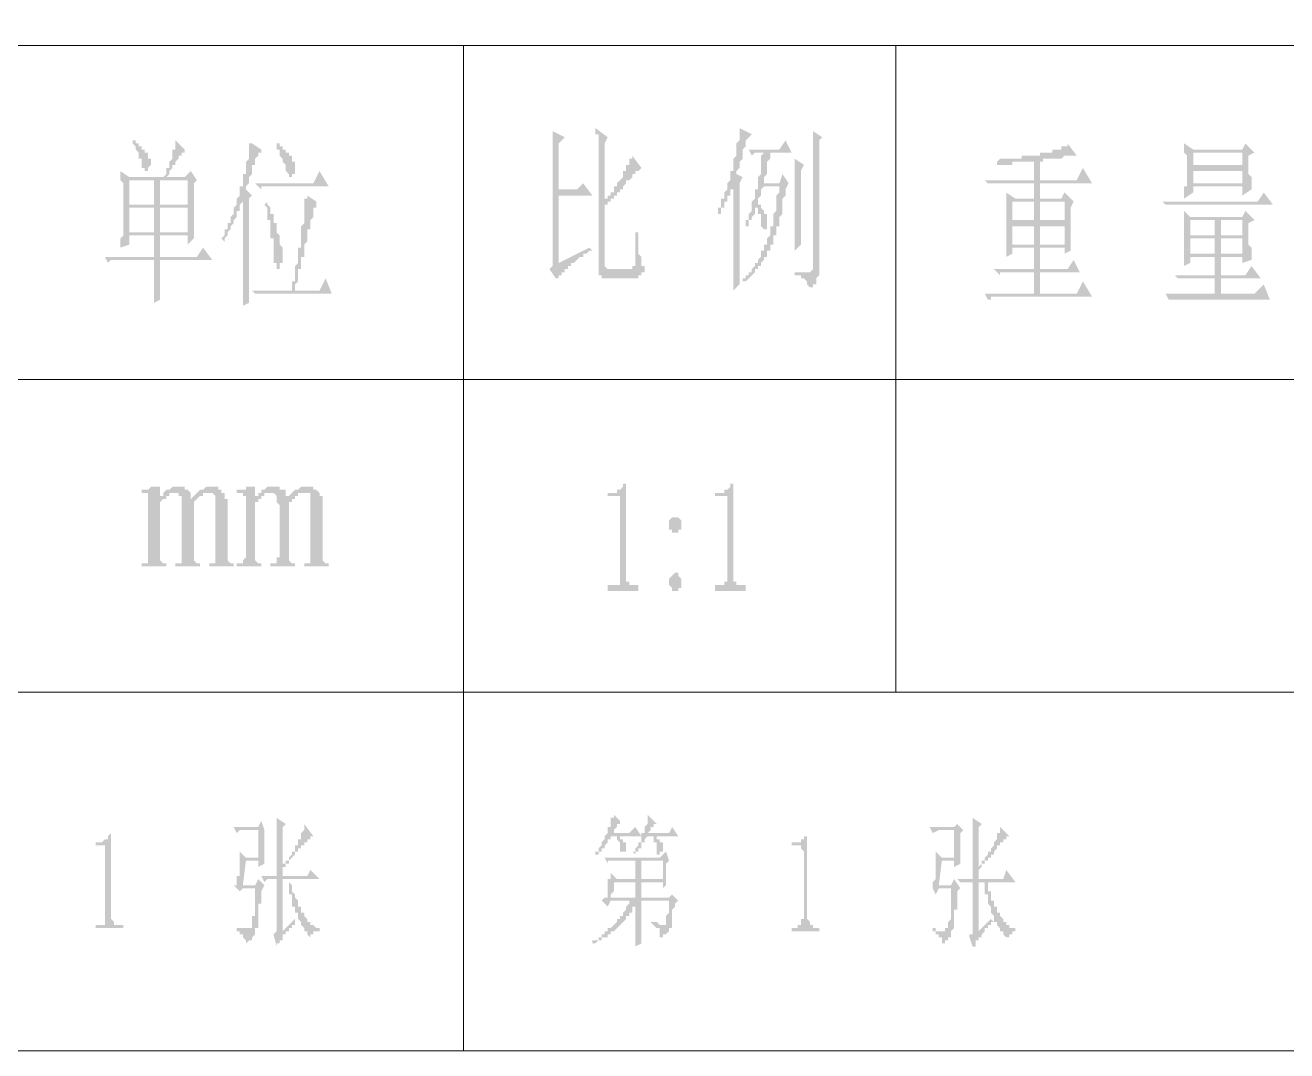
# Model space of a CAD drawing. Header units: millimetres. Extents: x 0 to 275, y 0 to 194.
# Drawn here: x 206.57 to 232.7, y 6.9 to 28.14 of the extents above; entities that cross this region are included whole.
import ezdxf

# ---------------------------------------------------------------- set-up
doc = ezdxf.new("R2010")
doc.units = ezdxf.units.MM

msp = doc.modelspace()

# ---------------------------------------------------------------- hatches: boundary and pattern name
h = msp.add_hatch(color=0)
h.paths.add_polyline_path([(217.4875, 24.997833), (217.4875, 23.346833), (217.4875, 23.283333), (217.4875, 23.219833), (217.4875, 23.156333), (217.424, 23.092833), (217.551, 22.902333), (217.6145, 22.902333), (217.6145, 22.965833), (217.678, 22.965833), (217.678, 23.029333), (217.7415, 23.029333), (217.7415, 23.092833), (217.805, 23.092833), (217.805, 23.156333), (217.8685, 23.156333), (217.8685, 23.219833), (217.932, 23.219833), (217.9955, 23.283333), (218.059, 23.346833), (218.1225, 23.346833), (218.1225, 23.410333), (218.186, 23.410333), (218.2495, 23.473833), (218.313, 23.473833), (218.2495, 23.537333), (217.6145, 23.219833), (217.6145, 24.616833), (218.313, 24.616833), (218.1225, 24.870833), (217.9955, 24.743833), (217.6145, 24.743833), (217.6145, 25.696333), (217.7415, 25.823333), (217.4875, 25.950333), (217.4875, 25.886833), (217.4875, 25.823333), (217.4875, 25.759833), (217.4875, 25.696333), (217.4875, 25.632833), (217.4875, 25.569333), (217.4875, 25.505833), (217.4875, 25.442333), (217.4875, 25.378833), (217.4875, 25.315333), (217.4875, 25.251833), (217.4875, 25.188333), (217.4875, 25.124833), (217.4875, 25.061333)])
h.paths.add_polyline_path([(218.44, 25.251833), (218.44, 23.156333), (218.44, 23.092833), (218.44, 23.029333), (218.44, 22.965833), (218.5035, 22.965833), (218.5035, 22.902333), (218.567, 22.902333), (218.6305, 22.902333), (219.1385, 22.902333), (219.202, 22.902333), (219.2655, 22.902333), (219.2655, 22.965833), (219.329, 22.965833), (219.329, 23.029333), (219.3925, 23.029333), (219.3925, 23.092833), (219.3925, 23.156333), (219.329, 23.156333), (219.329, 23.219833), (219.329, 23.283333), (219.329, 23.346833), (219.2655, 23.410333), (219.2655, 23.473833), (219.2655, 23.537333), (219.2655, 23.600833), (219.2655, 23.664333), (219.2655, 23.727833), (219.2655, 23.791333), (219.2655, 23.854833), (219.202, 23.854833), (219.202, 23.791333), (219.202, 23.727833), (219.202, 23.664333), (219.202, 23.600833), (219.202, 23.537333), (219.202, 23.473833), (219.202, 23.410333), (219.202, 23.346833), (219.202, 23.283333), (219.202, 23.219833), (219.202, 23.156333), (219.1385, 23.156333), (219.1385, 23.092833), (219.075, 23.092833), (218.694, 23.092833), (218.6305, 23.092833), (218.567, 23.156333), (218.567, 23.219833), (218.567, 23.283333), (218.567, 24.426333), (218.6305, 24.426333), (218.6305, 24.489833), (218.694, 24.489833), (218.694, 24.553333), (218.7575, 24.553333), (218.7575, 24.616833), (218.821, 24.616833), (218.821, 24.680333), (218.8845, 24.680333), (218.8845, 24.743833), (218.948, 24.743833), (218.948, 24.807333), (219.0115, 24.870833), (219.0115, 24.934333), (219.075, 24.934333), (219.1385, 24.997833), (219.1385, 25.061333), (219.202, 25.061333), (219.202, 25.124833), (219.2655, 25.124833), (219.329, 25.188333), (219.1385, 25.442333), (219.1385, 25.378833), (219.075, 25.378833), (219.075, 25.315333), (219.075, 25.251833), (219.0115, 25.251833), (219.0115, 25.188333), (219.0115, 25.124833), (218.948, 25.124833), (218.948, 25.061333), (218.948, 24.997833), (218.8845, 24.934333), (218.821, 24.870833), (218.821, 24.807333), (218.7575, 24.807333), (218.7575, 24.743833), (218.7575, 24.680333), (218.694, 24.680333), (218.694, 24.616833), (218.6305, 24.616833), (218.6305, 24.553333), (218.567, 24.553333), (218.567, 24.489833), (218.567, 25.696333), (218.6305, 25.823333), (218.3765, 26.013833), (218.3765, 25.950333), (218.3765, 25.886833), (218.44, 25.886833), (218.44, 25.823333), (218.44, 25.759833), (218.44, 25.696333), (218.44, 25.632833), (218.44, 25.569333), (218.44, 25.505833), (218.44, 25.442333), (218.44, 25.378833), (218.44, 25.315333)])
h = msp.add_hatch(color=0)
h.paths.add_polyline_path([(222.3135, 24.743833), (222.377, 24.870833), (222.25, 25.061333), (222.1865, 24.870833), (221.869, 24.870833), (221.869, 24.934333), (221.869, 24.997833), (221.9325, 25.061333), (221.9325, 25.124833), (221.9325, 25.188333), (221.9325, 25.251833), (221.9325, 25.315333), (221.996, 25.378833), (221.996, 25.442333), (221.996, 25.505833), (222.4405, 25.505833), (222.3135, 25.759833), (222.1865, 25.569333), (221.5515, 25.569333), (221.615, 25.442333), (221.6785, 25.505833), (221.869, 25.505833), (221.8055, 25.442333), (221.8055, 25.378833), (221.8055, 25.315333), (221.8055, 25.251833), (221.8055, 25.188333), (221.8055, 25.124833), (221.8055, 25.061333), (221.742, 24.997833), (221.742, 24.934333), (221.742, 24.870833), (221.742, 24.807333), (221.742, 24.743833), (221.6785, 24.743833), (221.6785, 24.680333), (221.6785, 24.616833), (221.6785, 24.553333), (221.615, 24.489833), (221.615, 24.426333), (221.615, 24.362833), (221.615, 24.299333), (221.5515, 24.235833), (221.5515, 24.172333), (221.5515, 24.108833), (221.488, 24.108833), (221.488, 24.045333), (221.488, 23.981833), (221.488, 23.918333), (221.4245, 23.918333), (221.488, 23.918333), (221.488, 23.981833), (221.5515, 23.981833), (221.5515, 24.045333), (221.5515, 24.108833), (221.615, 24.108833), (221.615, 24.172333), (221.6785, 24.235833), (221.6785, 24.299333), (221.6785, 24.362833), (221.742, 24.362833), (221.742, 24.299333), (221.742, 24.235833), (221.8055, 24.235833), (221.8055, 24.172333), (221.8055, 24.108833), (221.8055, 24.045333), (221.8055, 23.981833), (221.869, 23.918333), (221.9325, 23.918333), (221.9325, 23.981833), (221.9325, 24.045333), (221.9325, 24.108833), (221.9325, 24.172333), (221.9325, 24.235833), (221.869, 24.235833), (221.869, 24.299333), (221.8055, 24.362833), (221.8055, 24.426333), (221.742, 24.426333), (221.742, 24.489833), (221.742, 24.553333), (221.8055, 24.616833), (221.8055, 24.680333), (221.8055, 24.743833), (221.869, 24.807333), (222.1865, 24.807333), (222.1865, 24.743833), (222.1865, 24.680333), (222.123, 24.616833), (222.123, 24.553333), (222.123, 24.489833), (222.123, 24.426333), (222.123, 24.362833), (222.123, 24.299333), (222.0595, 24.235833), (222.0595, 24.172333), (222.0595, 24.108833), (222.0595, 24.045333), (222.0595, 23.981833), (221.996, 23.981833), (221.996, 23.918333), (221.996, 23.854833), (221.996, 23.791333), (221.9325, 23.727833), (221.9325, 23.664333), (221.9325, 23.600833), (221.869, 23.600833), (221.869, 23.537333), (221.869, 23.473833), (221.8055, 23.473833), (221.8055, 23.410333), (221.8055, 23.346833), (221.742, 23.283333), (221.742, 23.219833), (221.6785, 23.219833), (221.6785, 23.156333), (221.615, 23.092833), (221.615, 23.029333), (221.5515, 23.029333), (221.5515, 22.965833), (221.488, 22.965833), (221.488, 22.902333), (221.4245, 22.902333), (221.4245, 22.838833), (221.4245, 22.775333), (221.4245, 22.838833), (221.488, 22.838833), (221.5515, 22.902333), (221.615, 22.965833), (221.6785, 23.029333), (221.6785, 23.092833), (221.742, 23.092833), (221.742, 23.156333), (221.8055, 23.156333), (221.8055, 23.219833), (221.869, 23.283333), (221.869, 23.346833), (221.9325, 23.346833), (221.9325, 23.410333), (221.9325, 23.473833), (221.996, 23.473833), (221.996, 23.537333), (221.996, 23.600833), (222.0595, 23.600833), (222.0595, 23.664333), (222.0595, 23.727833), (222.0595, 23.791333), (222.123, 23.791333), (222.123, 23.854833), (222.123, 23.918333), (222.123, 23.981833), (222.1865, 23.981833), (222.1865, 24.045333), (222.1865, 24.108833), (222.1865, 24.172333), (222.25, 24.235833), (222.25, 24.299333), (222.25, 24.362833), (222.25, 24.426333), (222.25, 24.489833), (222.25, 24.553333), (222.3135, 24.616833), (222.3135, 24.680333)])
h.paths.add_polyline_path([(222.631, 24.172333), (222.631, 25.124833), (222.6945, 25.251833), (222.504, 25.378833), (222.504, 25.315333), (222.504, 25.251833), (222.504, 25.188333), (222.504, 25.124833), (222.504, 25.061333), (222.504, 24.997833), (222.504, 24.934333), (222.504, 24.108833), (222.504, 24.045333), (222.504, 23.981833), (222.504, 23.918333), (222.504, 23.854833), (222.504, 23.791333), (222.504, 23.727833), (222.504, 23.664333), (222.504, 23.600833), (222.504, 23.537333), (222.504, 23.473833), (222.631, 23.600833), (222.631, 23.664333), (222.631, 23.727833), (222.631, 23.791333), (222.631, 23.854833), (222.631, 23.918333), (222.631, 23.981833), (222.631, 24.045333), (222.631, 24.108833)])
h.paths.add_polyline_path([(222.885, 25.315333), (222.885, 23.156333), (222.885, 23.092833), (222.8215, 23.029333), (222.758, 23.029333), (222.6945, 23.029333), (222.631, 23.029333), (222.5675, 23.029333), (222.504, 23.029333), (222.504, 22.965833), (222.5675, 22.965833), (222.631, 22.965833), (222.631, 22.902333), (222.6945, 22.902333), (222.758, 22.838833), (222.758, 22.775333), (222.8215, 22.711833), (222.885, 22.711833), (222.885, 22.775333), (222.9485, 22.775333), (222.9485, 22.838833), (222.9485, 22.902333), (223.012, 22.965833), (223.012, 23.029333), (223.012, 23.092833), (223.012, 23.156333), (223.012, 25.759833), (223.0755, 25.823333), (222.885, 25.950333), (222.885, 25.886833), (222.885, 25.823333), (222.885, 25.759833), (222.885, 25.696333), (222.885, 25.632833), (222.885, 25.569333), (222.885, 25.505833), (222.885, 25.442333), (222.885, 25.378833)])
h.paths.add_polyline_path([(221.234, 22.648333), (221.361, 22.775333), (221.361, 22.838833), (221.361, 22.902333), (221.361, 22.965833), (221.361, 23.029333), (221.361, 23.092833), (221.361, 23.156333), (221.361, 23.219833), (221.361, 23.283333), (221.361, 23.346833), (221.361, 24.870833), (221.4245, 24.997833), (221.2975, 25.061333), (221.2975, 25.124833), (221.361, 25.188333), (221.361, 25.251833), (221.361, 25.315333), (221.4245, 25.378833), (221.4245, 25.442333), (221.4245, 25.505833), (221.4245, 25.569333), (221.488, 25.632833), (221.488, 25.696333), (221.488, 25.759833), (221.615, 25.886833), (221.361, 26.013833), (221.361, 25.950333), (221.361, 25.886833), (221.361, 25.823333), (221.361, 25.759833), (221.2975, 25.696333), (221.2975, 25.632833), (221.2975, 25.569333), (221.2975, 25.505833), (221.2975, 25.442333), (221.234, 25.378833), (221.234, 25.315333), (221.234, 25.251833), (221.234, 25.188333), (221.234, 25.124833), (221.1705, 25.124833), (221.1705, 25.061333), (221.1705, 24.997833), (221.1705, 24.934333), (221.107, 24.870833), (221.107, 24.807333), (221.107, 24.743833), (221.0435, 24.680333), (221.0435, 24.616833), (221.0435, 24.553333), (220.98, 24.553333), (220.98, 24.489833), (220.98, 24.426333), (220.98, 24.362833), (220.9165, 24.362833), (220.9165, 24.299333), (220.9165, 24.235833), (220.98, 24.235833), (220.98, 24.299333), (220.98, 24.362833), (221.0435, 24.362833), (221.0435, 24.426333), (221.0435, 24.489833), (221.107, 24.489833), (221.107, 24.553333), (221.107, 24.616833), (221.1705, 24.616833), (221.1705, 24.680333), (221.1705, 24.743833), (221.234, 24.743833), (221.234, 24.807333), (221.234, 24.870833), (221.234, 23.346833), (221.234, 23.283333), (221.234, 23.219833), (221.234, 23.156333), (221.234, 23.092833), (221.234, 23.029333), (221.234, 22.965833), (221.234, 22.902333), (221.234, 22.838833), (221.234, 22.775333), (221.234, 22.711833)])
h = msp.add_hatch(color=0)
h.paths.add_polyline_path([(208.7245, 24.934333), (209.2325, 24.934333), (209.2325, 24.426333), (208.7245, 24.426333)])
h.paths.add_polyline_path([(209.3595, 24.934333), (209.931, 24.934333), (209.931, 24.426333), (209.3595, 24.426333)])
h.paths.add_polyline_path([(208.7245, 24.362833), (209.2325, 24.362833), (209.2325, 23.854833), (208.7245, 23.854833)])
h.paths.add_polyline_path([(209.3595, 24.362833), (209.931, 24.362833), (209.931, 23.854833), (209.3595, 23.854833)])
h.paths.add_polyline_path([(208.788, 25.696333), (208.8515, 25.632833), (208.8515, 25.569333), (208.915, 25.505833), (208.915, 25.442333), (208.915, 25.378833), (208.9785, 25.378833), (208.9785, 25.315333), (208.9785, 25.251833), (208.9785, 25.188333), (209.042, 25.188333), (209.042, 25.124833), (209.1055, 25.124833), (209.1055, 25.188333), (209.169, 25.251833), (209.169, 25.315333), (209.169, 25.378833), (209.1055, 25.378833), (209.1055, 25.442333), (209.1055, 25.505833), (209.042, 25.505833), (209.042, 25.569333), (208.9785, 25.569333), (208.9785, 25.632833), (208.915, 25.632833), (208.915, 25.696333), (208.8515, 25.696333), (208.8515, 25.759833), (208.788, 25.759833)])
h.paths.add_polyline_path([(209.3595, 23.283333), (210.439, 23.283333), (210.2485, 23.537333), (210.1215, 23.346833), (209.3595, 23.346833), (209.3595, 23.791333), (209.931, 23.791333), (209.931, 23.600833), (210.058, 23.727833), (210.058, 23.791333), (210.058, 23.854833), (210.058, 23.918333), (210.058, 23.981833), (210.058, 24.045333), (210.058, 24.108833), (210.058, 24.172333), (210.058, 24.235833), (210.058, 24.299333), (210.058, 24.362833), (210.058, 24.426333), (210.058, 24.489833), (210.058, 24.553333), (210.058, 24.616833), (210.058, 24.680333), (210.058, 24.743833), (210.058, 24.807333), (210.058, 24.870833), (210.1215, 24.934333), (209.9945, 25.124833), (209.8675, 24.997833), (209.4865, 24.997833), (209.55, 25.061333), (209.55, 25.124833), (209.6135, 25.188333), (209.6135, 25.251833), (209.677, 25.251833), (209.677, 25.315333), (209.7405, 25.378833), (209.7405, 25.442333), (209.804, 25.442333), (209.804, 25.505833), (209.8675, 25.505833), (209.8675, 25.569333), (209.677, 25.759833), (209.677, 25.696333), (209.677, 25.632833), (209.677, 25.569333), (209.6135, 25.569333), (209.6135, 25.505833), (209.6135, 25.442333), (209.6135, 25.378833), (209.55, 25.315333), (209.55, 25.251833), (209.55, 25.188333), (209.4865, 25.188333), (209.4865, 25.124833), (209.4865, 25.061333), (209.423, 24.997833), (208.7245, 24.997833), (208.534, 25.124833), (208.534, 25.061333), (208.534, 24.997833), (208.534, 24.934333), (208.5975, 24.870833), (208.5975, 24.807333), (208.5975, 24.743833), (208.5975, 24.680333), (208.5975, 24.616833), (208.5975, 24.553333), (208.5975, 24.489833), (208.5975, 24.426333), (208.5975, 24.362833), (208.5975, 24.299333), (208.5975, 24.235833), (208.5975, 24.172333), (208.5975, 24.108833), (208.5975, 24.045333), (208.5975, 23.981833), (208.5975, 23.918333), (208.5975, 23.854833), (208.5975, 23.791333), (208.534, 23.727833), (208.534, 23.664333), (208.534, 23.600833), (208.534, 23.537333), (208.7245, 23.600833), (208.7245, 23.791333), (209.2325, 23.791333), (209.2325, 23.346833), (208.2165, 23.346833), (208.28, 23.219833), (208.3435, 23.283333), (209.2325, 23.283333), (209.2325, 23.219833), (209.2325, 23.156333), (209.2325, 23.092833), (209.2325, 23.029333), (209.2325, 22.965833), (209.2325, 22.902333), (209.2325, 22.838833), (209.2325, 22.775333), (209.2325, 22.711833), (209.2325, 22.648333), (209.2325, 22.584833), (209.2325, 22.521333), (209.2325, 22.457833), (209.2325, 22.394333), (209.3595, 22.457833), (209.3595, 22.521333), (209.3595, 22.584833), (209.3595, 22.648333), (209.3595, 22.711833), (209.3595, 22.775333), (209.3595, 22.838833), (209.3595, 22.902333), (209.3595, 22.965833), (209.3595, 23.029333), (209.3595, 23.092833), (209.3595, 23.156333), (209.3595, 23.219833)])
h = msp.add_hatch(color=0)
h.paths.add_polyline_path([(211.074, 22.330833), (211.201, 22.394333), (211.201, 22.457833), (211.201, 22.521333), (211.201, 22.584833), (211.201, 22.648333), (211.201, 22.711833), (211.201, 22.775333), (211.201, 22.838833), (211.201, 22.902333), (211.201, 22.965833), (211.201, 23.029333), (211.201, 23.092833), (211.201, 23.156333), (211.201, 23.219833), (211.201, 23.283333), (211.201, 23.346833), (211.201, 23.410333), (211.201, 23.473833), (211.201, 23.537333), (211.201, 23.600833), (211.201, 23.664333), (211.201, 23.727833), (211.201, 23.791333), (211.201, 23.854833), (211.201, 23.918333), (211.201, 23.981833), (211.201, 24.045333), (211.201, 24.108833), (211.201, 24.172333), (211.201, 24.235833), (211.201, 24.299333), (211.201, 24.362833), (211.201, 24.426333), (211.201, 24.489833), (211.201, 24.553333), (211.2645, 24.616833), (211.1375, 24.743833), (211.1375, 24.807333), (211.201, 24.870833), (211.201, 24.934333), (211.201, 24.997833), (211.2645, 25.061333), (211.2645, 25.124833), (211.2645, 25.188333), (211.2645, 25.251833), (211.328, 25.251833), (211.328, 25.315333), (211.328, 25.378833), (211.3915, 25.442333), (211.3915, 25.505833), (211.455, 25.505833), (211.455, 25.569333), (211.2645, 25.696333), (211.201, 25.696333), (211.201, 25.632833), (211.201, 25.569333), (211.201, 25.505833), (211.201, 25.442333), (211.201, 25.378833), (211.1375, 25.315333), (211.1375, 25.251833), (211.1375, 25.188333), (211.1375, 25.124833), (211.1375, 25.061333), (211.074, 25.061333), (211.074, 24.997833), (211.074, 24.934333), (211.074, 24.870833), (211.074, 24.807333), (211.0105, 24.807333), (211.0105, 24.743833), (211.0105, 24.680333), (211.0105, 24.616833), (210.947, 24.553333), (210.947, 24.489833), (210.947, 24.426333), (210.8835, 24.362833), (210.8835, 24.299333), (210.8835, 24.235833), (210.82, 24.172333), (210.82, 24.108833), (210.82, 24.045333), (210.7565, 24.045333), (210.7565, 23.981833), (210.7565, 23.918333), (210.693, 23.918333), (210.693, 23.854833), (210.693, 23.791333), (210.6295, 23.727833), (210.693, 23.664333), (210.693, 23.727833), (210.7565, 23.791333), (210.7565, 23.854833), (210.82, 23.918333), (210.82, 23.981833), (210.8835, 24.045333), (210.8835, 24.108833), (210.947, 24.172333), (210.947, 24.235833), (210.947, 24.299333), (211.0105, 24.299333), (211.0105, 24.362833), (211.0105, 24.426333), (211.074, 24.489833), (211.074, 24.426333), (211.074, 24.362833), (211.074, 24.299333), (211.074, 24.235833), (211.074, 24.172333), (211.074, 24.108833), (211.074, 24.045333), (211.074, 23.981833), (211.074, 23.918333), (211.074, 23.854833), (211.074, 23.791333), (211.074, 23.727833), (211.074, 23.664333), (211.074, 23.600833), (211.074, 23.537333), (211.074, 23.473833), (211.074, 23.410333), (211.074, 23.346833), (211.074, 23.283333), (211.074, 23.219833), (211.074, 23.156333), (211.074, 23.092833), (211.074, 23.029333), (211.074, 22.965833), (211.074, 22.902333), (211.074, 22.838833), (211.074, 22.775333), (211.074, 22.711833), (211.074, 22.648333), (211.074, 22.584833), (211.074, 22.521333), (211.074, 22.457833), (211.074, 22.394333)])
h.paths.add_polyline_path([(211.7725, 25.632833), (211.7725, 25.569333), (211.836, 25.569333), (211.836, 25.505833), (211.836, 25.442333), (211.8995, 25.378833), (211.8995, 25.315333), (211.963, 25.251833), (211.963, 25.188333), (211.963, 25.124833), (212.0265, 25.061333), (212.0265, 24.997833), (212.09, 24.997833), (212.09, 25.061333), (212.1535, 25.061333), (212.1535, 25.124833), (212.1535, 25.188333), (212.1535, 25.251833), (212.1535, 25.315333), (212.09, 25.315333), (212.09, 25.378833), (212.09, 25.442333), (212.0265, 25.442333), (212.0265, 25.505833), (211.963, 25.505833), (211.963, 25.569333), (211.8995, 25.569333), (211.8995, 25.632833), (211.836, 25.632833), (211.836, 25.696333), (211.7725, 25.696333)])
h.paths.add_polyline_path([(211.328, 24.870833), (211.455, 24.743833), (211.455, 24.807333), (211.5185, 24.807333), (211.582, 24.807333), (211.6455, 24.807333), (212.852, 24.807333), (212.6615, 25.124833), (212.5345, 24.870833)])
h.paths.add_polyline_path([(211.5185, 24.426333), (211.582, 24.362833), (211.582, 24.299333), (211.582, 24.235833), (211.582, 24.172333), (211.582, 24.108833), (211.6455, 24.108833), (211.6455, 24.045333), (211.6455, 23.981833), (211.6455, 23.918333), (211.6455, 23.854833), (211.6455, 23.791333), (211.6455, 23.727833), (211.709, 23.727833), (211.709, 23.664333), (211.709, 23.600833), (211.709, 23.537333), (211.709, 23.473833), (211.709, 23.410333), (211.709, 23.346833), (211.709, 23.283333), (211.709, 23.219833), (211.7725, 23.219833), (211.7725, 23.156333), (211.7725, 23.092833), (211.836, 23.092833), (211.836, 23.156333), (211.836, 23.219833), (211.8995, 23.219833), (211.8995, 23.283333), (211.8995, 23.346833), (211.8995, 23.410333), (211.8995, 23.473833), (211.8995, 23.537333), (211.836, 23.600833), (211.836, 23.664333), (211.836, 23.727833), (211.836, 23.791333), (211.7725, 23.854833), (211.7725, 23.918333), (211.7725, 23.981833), (211.7725, 24.045333), (211.709, 24.045333), (211.709, 24.108833), (211.709, 24.172333), (211.709, 24.235833), (211.6455, 24.235833), (211.6455, 24.299333), (211.6455, 24.362833), (211.582, 24.426333), (211.582, 24.489833)])
h.paths.add_polyline_path([(212.4075, 24.616833), (212.4075, 24.553333), (212.344, 24.553333), (212.344, 24.489833), (212.344, 24.426333), (212.344, 24.362833), (212.344, 24.299333), (212.344, 24.235833), (212.344, 24.172333), (212.344, 24.108833), (212.344, 24.045333), (212.2805, 23.981833), (212.2805, 23.918333), (212.2805, 23.854833), (212.2805, 23.791333), (212.2805, 23.727833), (212.2805, 23.664333), (212.2805, 23.600833), (212.2805, 23.537333), (212.217, 23.537333), (212.217, 23.473833), (212.217, 23.410333), (212.217, 23.346833), (212.217, 23.283333), (212.217, 23.219833), (212.1535, 23.156333), (212.1535, 23.092833), (212.1535, 23.029333), (212.1535, 22.965833), (212.1535, 22.902333), (212.1535, 22.838833), (212.09, 22.838833), (212.09, 22.775333), (212.09, 22.711833), (212.09, 22.648333), (211.2645, 22.648333), (211.328, 22.584833), (211.3915, 22.584833), (211.455, 22.584833), (211.5185, 22.584833), (212.9155, 22.584833), (212.7885, 22.902333), (212.6615, 22.648333), (212.1535, 22.648333), (212.1535, 22.711833), (212.1535, 22.775333), (212.217, 22.838833), (212.217, 22.902333), (212.217, 22.965833), (212.217, 23.029333), (212.217, 23.092833), (212.2805, 23.092833), (212.2805, 23.156333), (212.2805, 23.219833), (212.2805, 23.283333), (212.2805, 23.346833), (212.344, 23.346833), (212.344, 23.410333), (212.344, 23.473833), (212.344, 23.537333), (212.344, 23.600833), (212.4075, 23.664333), (212.4075, 23.727833), (212.4075, 23.791333), (212.4075, 23.854833), (212.4075, 23.918333), (212.471, 23.918333), (212.471, 23.981833), (212.471, 24.045333), (212.471, 24.108833), (212.5345, 24.172333), (212.5345, 24.235833), (212.5345, 24.299333), (212.5345, 24.362833), (212.598, 24.362833), (212.598, 24.426333), (212.598, 24.489833)])
h = msp.add_hatch(color=0)
h.paths.add_polyline_path([(227.584, 23.981833), (228.092, 23.981833), (228.092, 23.600833), (227.584, 23.600833)])
h.paths.add_polyline_path([(226.8855, 23.346833), (227.0125, 23.410333), (227.0125, 23.537333), (227.457, 23.537333), (227.457, 23.092833), (226.6315, 23.092833), (226.7585, 22.965833), (226.7585, 23.029333), (226.822, 23.029333), (226.8855, 23.029333), (226.949, 23.029333), (227.457, 23.029333), (227.457, 22.584833), (226.441, 22.584833), (226.5045, 22.457833), (226.568, 22.457833), (226.568, 22.521333), (226.6315, 22.521333), (226.695, 22.521333), (228.6635, 22.521333), (228.473, 22.838833), (228.346, 22.584833), (227.584, 22.584833), (227.584, 23.029333), (228.4095, 23.029333), (228.2825, 23.283333), (228.1555, 23.092833), (227.584, 23.092833), (227.584, 23.537333), (228.092, 23.537333), (228.092, 23.410333), (228.219, 23.473833), (228.219, 23.537333), (228.219, 23.600833), (228.219, 23.664333), (228.219, 23.727833), (228.219, 23.791333), (228.219, 23.854833), (228.219, 23.918333), (228.219, 23.981833), (228.219, 24.045333), (228.219, 24.108833), (228.219, 24.172333), (228.219, 24.235833), (228.219, 24.299333), (228.219, 24.362833), (228.2825, 24.489833), (228.092, 24.680333), (228.0285, 24.553333), (227.584, 24.553333), (227.584, 24.870833), (228.6635, 24.870833), (228.473, 25.188333), (228.346, 24.934333), (227.584, 24.934333), (227.584, 25.315333), (227.6475, 25.315333), (227.6475, 25.378833), (227.711, 25.378833), (227.7745, 25.378833), (227.838, 25.378833), (227.9015, 25.378833), (227.965, 25.378833), (228.0285, 25.378833), (228.092, 25.442333), (228.1555, 25.442333), (228.219, 25.442333), (228.2825, 25.442333), (228.346, 25.442333), (228.1555, 25.696333), (228.1555, 25.632833), (228.092, 25.632833), (228.0285, 25.632833), (228.0285, 25.569333), (227.965, 25.569333), (227.9015, 25.569333), (227.838, 25.569333), (227.838, 25.505833), (227.7745, 25.505833), (227.711, 25.505833), (227.6475, 25.505833), (227.584, 25.505833), (227.584, 25.442333), (227.5205, 25.442333), (227.457, 25.442333), (227.3935, 25.442333), (227.33, 25.442333), (227.2665, 25.442333), (227.203, 25.442333), (227.203, 25.378833), (227.1395, 25.378833), (227.076, 25.378833), (227.0125, 25.378833), (226.949, 25.378833), (226.8855, 25.378833), (226.822, 25.378833), (226.7585, 25.378833), (226.695, 25.315333), (226.695, 25.251833), (226.7585, 25.251833), (226.822, 25.251833), (226.8855, 25.251833), (226.949, 25.251833), (227.0125, 25.251833), (227.0125, 25.315333), (227.076, 25.315333), (227.1395, 25.315333), (227.203, 25.315333), (227.2665, 25.315333), (227.33, 25.315333), (227.3935, 25.315333), (227.457, 25.315333), (227.457, 24.934333), (226.441, 24.934333), (226.5045, 24.870833), (226.568, 24.870833), (226.6315, 24.870833), (226.695, 24.870833), (227.457, 24.870833), (227.457, 24.553333), (227.076, 24.553333), (226.8855, 24.680333), (226.8855, 24.616833), (226.8855, 24.553333), (226.8855, 24.489833), (226.8855, 24.426333), (226.8855, 24.362833), (226.8855, 24.299333), (226.8855, 24.235833), (226.8855, 24.172333), (226.8855, 24.108833), (226.8855, 24.045333), (226.8855, 23.981833), (226.8855, 23.918333), (226.8855, 23.854833), (226.8855, 23.791333), (226.8855, 23.727833), (226.8855, 23.664333), (226.8855, 23.600833), (226.8855, 23.537333), (226.8855, 23.473833), (226.8855, 23.410333)])
h.paths.add_polyline_path([(227.0125, 24.489833), (227.457, 24.489833), (227.457, 24.108833), (227.0125, 24.108833)])
h.paths.add_polyline_path([(227.0125, 23.981833), (227.457, 23.981833), (227.457, 23.600833), (227.0125, 23.600833)])
h.paths.add_polyline_path([(227.584, 24.489833), (228.092, 24.489833), (228.092, 24.108833), (227.584, 24.108833)])
h = msp.add_hatch(color=0)
h.paths.add_polyline_path([(230.6955, 24.108833), (231.2035, 24.108833), (231.2035, 23.791333), (230.6955, 23.791333)])
h.paths.add_polyline_path([(231.3305, 24.108833), (231.775, 24.108833), (231.775, 23.791333), (231.3305, 23.791333)])
h.paths.add_polyline_path([(230.6955, 23.727833), (231.2035, 23.727833), (231.2035, 23.410333), (230.6955, 23.410333)])
h.paths.add_polyline_path([(231.3305, 23.727833), (231.775, 23.727833), (231.775, 23.410333), (231.3305, 23.410333)])
h.paths.add_polyline_path([(231.902, 24.045333), (232.029, 24.108833), (231.8385, 24.299333), (231.775, 24.172333), (230.6955, 24.172333), (230.5685, 24.299333), (230.5685, 24.235833), (230.5685, 24.172333), (230.5685, 24.108833), (230.5685, 24.045333), (230.5685, 23.981833), (230.5685, 23.918333), (230.5685, 23.854833), (230.5685, 23.791333), (230.5685, 23.727833), (230.5685, 23.664333), (230.5685, 23.600833), (230.5685, 23.537333), (230.5685, 23.473833), (230.5685, 23.410333), (230.5685, 23.346833), (230.5685, 23.283333), (230.5685, 23.219833), (230.5685, 23.156333), (230.6955, 23.219833), (230.6955, 23.346833), (231.2035, 23.346833), (231.2035, 22.965833), (230.378, 22.965833), (230.4415, 22.902333), (230.505, 22.902333), (230.5685, 22.902333), (230.632, 22.902333), (231.2035, 22.902333), (231.2035, 22.584833), (230.1875, 22.584833), (230.251, 22.457833), (230.3145, 22.457833), (230.378, 22.457833), (230.4415, 22.457833), (232.3465, 22.457833), (232.2195, 22.775333), (232.029, 22.584833), (231.3305, 22.584833), (231.3305, 22.902333), (232.156, 22.902333), (231.9655, 23.156333), (231.8385, 22.965833), (231.3305, 22.965833), (231.3305, 23.346833), (231.775, 23.346833), (231.775, 23.219833), (231.9655, 23.283333), (231.9655, 23.346833), (231.9655, 23.410333), (231.9655, 23.473833), (231.9655, 23.537333), (231.902, 23.600833), (231.902, 23.664333), (231.902, 23.727833), (231.902, 23.791333), (231.902, 23.854833), (231.902, 23.918333), (231.902, 23.981833)])
h.paths.add_polyline_path([(230.759, 25.505833), (231.775, 25.505833), (231.775, 25.251833), (230.759, 25.251833)])
h.paths.add_polyline_path([(230.759, 25.124833), (231.775, 25.124833), (231.775, 24.870833), (230.759, 24.870833)])
h.paths.add_polyline_path([(231.902, 25.442333), (232.029, 25.505833), (231.8385, 25.696333), (231.775, 25.569333), (230.759, 25.569333), (230.5685, 25.696333), (230.5685, 25.632833), (230.5685, 25.569333), (230.5685, 25.505833), (230.632, 25.442333), (230.632, 25.378833), (230.632, 25.315333), (230.632, 25.251833), (230.632, 25.188333), (230.632, 25.124833), (230.632, 25.061333), (230.632, 24.997833), (230.632, 24.934333), (230.632, 24.870833), (230.632, 24.807333), (230.5685, 24.807333), (230.5685, 24.743833), (230.5685, 24.680333), (230.5685, 24.616833), (230.5685, 24.553333), (230.759, 24.680333), (230.759, 24.807333), (231.775, 24.807333), (231.775, 24.616833), (231.9655, 24.743833), (231.9655, 24.807333), (231.9655, 24.870833), (231.9655, 24.934333), (231.9655, 24.997833), (231.902, 25.061333), (231.902, 25.124833), (231.902, 25.188333), (231.902, 25.251833), (231.902, 25.315333), (231.902, 25.378833)])
h.paths.add_polyline_path([(230.124, 24.489833), (230.1875, 24.426333), (230.251, 24.426333), (230.3145, 24.426333), (230.378, 24.426333), (232.41, 24.426333), (232.2195, 24.680333), (232.0925, 24.489833)])
h = msp.add_hatch(color=0)
h.dxf.hatch_style = 2
h.paths.add_polyline_path([(209.042, 18.520833), (209.1055, 18.520833), (209.169, 18.584333), (209.2325, 18.584333), (209.296, 18.584333), (209.3595, 18.584333), (209.3595, 18.330333), (209.3595, 18.393833), (209.423, 18.393833), (209.423, 18.457333), (209.4865, 18.520833), (209.55, 18.520833), (209.6135, 18.584333), (209.677, 18.584333), (209.7405, 18.584333), (209.804, 18.584333), (209.8675, 18.584333), (209.8675, 18.520833), (209.931, 18.520833), (209.9945, 18.457333), (209.9945, 18.393833), (209.9945, 18.330333), (210.058, 18.393833), (210.1215, 18.457333), (210.185, 18.520833), (210.2485, 18.520833), (210.312, 18.584333), (210.3755, 18.584333), (210.439, 18.584333), (210.5025, 18.584333), (210.566, 18.584333), (210.566, 18.520833), (210.6295, 18.520833), (210.6295, 18.457333), (210.693, 18.457333), (210.693, 18.393833), (210.693, 18.330333), (210.7565, 18.330333), (210.7565, 18.266833), (210.7565, 18.203333), (210.7565, 17.123833), (210.7565, 17.060333), (210.82, 16.996833), (210.8835, 16.996833), (210.8835, 16.933333), (210.3755, 16.933333), (210.3755, 16.996833), (210.439, 16.996833), (210.5025, 16.996833), (210.5025, 17.060333), (210.5025, 17.123833), (210.5025, 18.203333), (210.5025, 18.266833), (210.5025, 18.330333), (210.5025, 18.393833), (210.439, 18.457333), (210.3755, 18.457333), (210.312, 18.457333), (210.2485, 18.457333), (210.2485, 18.393833), (210.185, 18.393833), (210.1215, 18.330333), (210.058, 18.266833), (210.058, 18.203333), (210.058, 17.123833), (210.058, 17.060333), (210.1215, 16.996833), (210.185, 16.996833), (210.185, 16.933333), (209.677, 16.933333), (209.677, 16.996833), (209.7405, 16.996833), (209.804, 16.996833), (209.804, 17.060333), (209.804, 17.123833), (209.804, 18.203333), (209.804, 18.266833), (209.804, 18.330333), (209.804, 18.393833), (209.7405, 18.393833), (209.7405, 18.457333), (209.677, 18.457333), (209.6135, 18.457333), (209.55, 18.457333), (209.55, 18.393833), (209.4865, 18.393833), (209.4865, 18.330333), (209.423, 18.330333), (209.3595, 18.266833), (209.3595, 18.203333), (209.3595, 18.139833), (209.3595, 17.123833), (209.3595, 17.060333), (209.423, 16.996833), (209.4865, 16.996833), (209.4865, 16.933333), (208.9785, 16.933333), (208.9785, 16.996833), (209.042, 16.996833), (209.1055, 16.996833), (209.1055, 17.060333), (209.1055, 17.123833), (209.1055, 18.393833), (209.1055, 18.457333), (209.042, 18.457333), (208.9785, 18.457333), (208.9785, 18.520833)])
h = msp.add_hatch(color=0)
h.dxf.hatch_style = 2
h.paths.add_polyline_path([(211.0105, 18.520833), (211.074, 18.520833), (211.1375, 18.520833), (211.1375, 18.584333), (211.201, 18.584333), (211.2645, 18.584333), (211.328, 18.584333), (211.328, 18.330333), (211.328, 18.393833), (211.3915, 18.393833), (211.3915, 18.457333), (211.455, 18.457333), (211.455, 18.520833), (211.5185, 18.520833), (211.582, 18.584333), (211.6455, 18.584333), (211.709, 18.584333), (211.7725, 18.584333), (211.836, 18.584333), (211.836, 18.520833), (211.8995, 18.520833), (211.963, 18.520833), (211.963, 18.457333), (211.963, 18.393833), (212.0265, 18.393833), (212.0265, 18.330333), (212.0265, 18.393833), (212.09, 18.457333), (212.1535, 18.520833), (212.217, 18.520833), (212.2805, 18.584333), (212.344, 18.584333), (212.4075, 18.584333), (212.471, 18.584333), (212.5345, 18.584333), (212.5345, 18.520833), (212.598, 18.520833), (212.6615, 18.457333), (212.6615, 18.393833), (212.725, 18.393833), (212.725, 18.330333), (212.725, 18.266833), (212.725, 18.203333), (212.725, 17.123833), (212.725, 17.060333), (212.7885, 16.996833), (212.852, 16.996833), (212.852, 16.933333), (212.344, 16.933333), (212.344, 16.996833), (212.4075, 16.996833), (212.471, 16.996833), (212.471, 17.060333), (212.471, 17.123833), (212.471, 18.203333), (212.471, 18.266833), (212.471, 18.330333), (212.471, 18.393833), (212.471, 18.457333), (212.4075, 18.457333), (212.344, 18.457333), (212.2805, 18.457333), (212.217, 18.457333), (212.217, 18.393833), (212.1535, 18.393833), (212.1535, 18.330333), (212.09, 18.330333), (212.09, 18.266833), (212.0265, 18.266833), (212.0265, 18.203333), (212.0265, 17.123833), (212.0265, 17.060333), (212.09, 16.996833), (212.1535, 16.996833), (212.1535, 16.933333), (211.6455, 16.933333), (211.6455, 16.996833), (211.709, 16.996833), (211.7725, 16.996833), (211.7725, 17.060333), (211.7725, 17.123833), (211.836, 17.123833), (211.836, 18.203333), (211.7725, 18.266833), (211.7725, 18.330333), (211.7725, 18.393833), (211.709, 18.457333), (211.6455, 18.457333), (211.582, 18.457333), (211.5185, 18.457333), (211.5185, 18.393833), (211.455, 18.393833), (211.455, 18.330333), (211.3915, 18.330333), (211.3915, 18.266833), (211.328, 18.266833), (211.328, 18.203333), (211.328, 18.139833), (211.328, 17.123833), (211.328, 17.060333), (211.3915, 16.996833), (211.455, 16.996833), (211.455, 16.933333), (210.947, 16.933333), (210.947, 16.996833), (211.0105, 16.996833), (211.074, 16.996833), (211.074, 17.060333), (211.1375, 17.123833), (211.1375, 18.393833), (211.074, 18.393833), (211.074, 18.457333), (211.0105, 18.457333), (210.947, 18.457333), (210.947, 18.520833)])
h = msp.add_hatch(color=0)
h.dxf.hatch_style = 2
h.paths.add_polyline_path([(219.0115, 18.647833), (219.0115, 16.742833), (219.0115, 16.679333), (219.0115, 16.615833), (219.075, 16.615833), (219.075, 16.552333), (219.1385, 16.552333), (219.202, 16.552333), (219.2655, 16.552333), (219.2655, 16.425333), (218.6305, 16.425333), (218.6305, 16.552333), (218.694, 16.552333), (218.7575, 16.552333), (218.821, 16.552333), (218.8845, 16.552333), (218.8845, 16.615833), (218.8845, 16.679333), (218.8845, 16.742833), (218.8845, 18.266833), (218.8845, 18.330333), (218.8845, 18.393833), (218.821, 18.393833), (218.6305, 18.393833), (218.6305, 18.457333), (218.694, 18.457333), (218.7575, 18.457333), (218.821, 18.457333), (218.821, 18.520833), (218.8845, 18.520833), (218.948, 18.584333), (218.948, 18.647833)])
h = msp.add_hatch(color=0)
h.dxf.hatch_style = 2
h.paths.add_polyline_path([(221.234, 18.647833), (221.234, 16.742833), (221.234, 16.679333), (221.234, 16.615833), (221.2975, 16.615833), (221.2975, 16.552333), (221.361, 16.552333), (221.4245, 16.552333), (221.488, 16.552333), (221.488, 16.425333), (220.853, 16.425333), (220.853, 16.552333), (220.9165, 16.552333), (220.98, 16.552333), (221.0435, 16.552333), (221.0435, 16.615833), (221.107, 16.615833), (221.107, 16.679333), (221.107, 16.742833), (221.107, 18.266833), (221.107, 18.330333), (221.107, 18.393833), (221.0435, 18.393833), (220.98, 18.393833), (220.853, 18.393833), (220.853, 18.457333), (220.9165, 18.457333), (220.98, 18.457333), (221.0435, 18.457333), (221.0435, 18.520833), (221.107, 18.520833), (221.1705, 18.584333), (221.1705, 18.647833)])
h = msp.add_hatch(color=0)
h.paths.add_polyline_path([(220.1545, 17.822333), (220.1545, 17.758833), (220.1545, 17.695333), (220.091, 17.695333), (220.091, 17.631833), (220.0275, 17.631833), (219.964, 17.631833), (219.964, 17.695333), (219.9005, 17.695333), (219.9005, 17.758833), (219.9005, 17.822333), (219.9005, 17.885833), (219.964, 17.949333), (220.0275, 17.949333), (220.0275, 18.012833), (220.0275, 17.949333), (220.091, 17.949333), (220.1545, 17.885833)])
h.paths.add_polyline_path([(220.1545, 16.615833), (220.1545, 16.552333), (220.1545, 16.488833), (220.091, 16.488833), (220.091, 16.425333), (220.0275, 16.425333), (219.964, 16.425333), (219.964, 16.488833), (219.9005, 16.552333), (219.9005, 16.615833), (219.9005, 16.679333), (219.964, 16.742833), (220.0275, 16.806333), (220.091, 16.806333), (220.091, 16.742833), (220.1545, 16.679333)])
h = msp.add_hatch(color=0)
h.paths.add_polyline_path([(218.8845, 11.345333), (219.329, 11.345333), (219.202, 11.535833), (219.075, 11.408833), (218.7575, 11.408833), (218.7575, 11.472333), (218.821, 11.535833), (218.821, 11.599333), (218.8845, 11.599333), (218.8845, 11.662833), (218.7575, 11.789833), (218.7575, 11.726333), (218.694, 11.726333), (218.694, 11.662833), (218.694, 11.599333), (218.694, 11.535833), (218.6305, 11.535833), (218.6305, 11.472333), (218.6305, 11.408833), (218.567, 11.345333), (218.567, 11.281833), (218.5035, 11.218333), (218.5035, 11.154833), (218.44, 11.091333), (218.44, 11.027833), (218.3765, 11.027833), (218.3765, 10.964333), (218.44, 10.964333), (218.44, 11.027833), (218.5035, 11.027833), (218.5035, 11.091333), (218.567, 11.091333), (218.567, 11.154833), (218.6305, 11.218333), (218.6305, 11.281833), (218.694, 11.281833), (218.694, 11.345333), (218.821, 11.345333), (218.821, 11.281833), (218.8845, 11.218333), (218.8845, 11.154833), (218.8845, 11.091333), (218.8845, 11.027833), (218.948, 11.027833), (218.948, 10.964333), (218.948, 11.027833), (219.0115, 11.027833), (219.0115, 11.091333), (219.0115, 11.154833), (219.0115, 11.218333), (218.948, 11.218333), (218.948, 11.281833), (218.8845, 11.281833)])
h.paths.add_polyline_path([(219.456, 11.789833), (219.456, 11.726333), (219.456, 11.662833), (219.456, 11.599333), (219.3925, 11.535833), (219.3925, 11.472333), (219.3925, 11.408833), (219.329, 11.408833), (219.329, 11.345333), (219.329, 11.281833), (219.329, 11.218333), (219.2655, 11.218333), (219.2655, 11.154833), (219.202, 11.091333), (219.202, 11.027833), (219.1385, 11.027833), (219.202, 10.964333), (219.202, 11.027833), (219.2655, 11.027833), (219.2655, 11.091333), (219.329, 11.091333), (219.329, 11.154833), (219.329, 11.218333), (219.3925, 11.218333), (219.3925, 11.281833), (219.456, 11.345333), (219.583, 11.345333), (219.583, 11.281833), (219.583, 11.218333), (219.6465, 11.218333), (219.6465, 11.154833), (219.6465, 11.091333), (219.6465, 11.027833), (219.6465, 10.964333), (219.71, 10.964333), (219.71, 11.027833), (219.7735, 11.027833), (219.7735, 11.091333), (219.7735, 11.154833), (219.7735, 11.218333), (219.71, 11.218333), (219.71, 11.281833), (219.6465, 11.281833), (219.6465, 11.345333), (219.583, 11.345333), (220.091, 11.345333), (219.964, 11.535833), (219.9005, 11.408833), (219.456, 11.408833), (219.5195, 11.472333), (219.5195, 11.535833), (219.583, 11.535833), (219.583, 11.599333), (219.6465, 11.599333)])
h.paths.add_polyline_path([(218.567, 10.075333), (218.5035, 10.011833), (218.6305, 9.884833), (218.694, 10.011833), (219.075, 10.011833), (219.075, 9.948333), (219.0115, 9.884833), (219.0115, 9.821333), (218.948, 9.757833), (218.948, 9.694333), (218.8845, 9.694333), (218.8845, 9.630833), (218.821, 9.630833), (218.821, 9.567333), (218.7575, 9.503833), (218.694, 9.440333), (218.6305, 9.440333), (218.6305, 9.376833), (218.567, 9.376833), (218.567, 9.313333), (218.5035, 9.313333), (218.5035, 9.249833), (218.44, 9.249833), (218.44, 9.186333), (218.3765, 9.186333), (218.313, 9.186333), (218.313, 9.122833), (218.3765, 9.122833), (218.44, 9.186333), (218.5035, 9.186333), (218.5035, 9.249833), (218.567, 9.249833), (218.6305, 9.249833), (218.6305, 9.313333), (218.694, 9.313333), (218.694, 9.376833), (218.7575, 9.376833), (218.821, 9.440333), (218.8845, 9.503833), (218.948, 9.567333), (219.0115, 9.630833), (219.0115, 9.694333), (219.075, 9.694333), (219.075, 9.757833), (219.1385, 9.757833), (219.1385, 9.821333), (219.1385, 9.884833), (219.202, 9.884833), (219.202, 9.948333), (219.202, 9.567333), (219.202, 9.503833), (219.202, 9.440333), (219.202, 9.376833), (219.202, 9.313333), (219.202, 9.249833), (219.202, 9.186333), (219.202, 9.122833), (219.202, 9.059333), (219.329, 9.122833), (219.329, 9.186333), (219.329, 9.249833), (219.329, 9.313333), (219.329, 9.376833), (219.329, 9.440333), (219.329, 10.011833), (219.9005, 10.011833), (219.9005, 9.948333), (219.9005, 9.884833), (219.9005, 9.821333), (219.9005, 9.757833), (219.837, 9.694333), (219.837, 9.630833), (219.837, 9.567333), (219.837, 9.503833), (219.7735, 9.503833), (219.71, 9.503833), (219.6465, 9.567333), (219.583, 9.567333), (219.5195, 9.567333), (219.583, 9.503833), (219.6465, 9.440333), (219.71, 9.440333), (219.71, 9.376833), (219.71, 9.313333), (219.71, 9.249833), (219.7735, 9.249833), (219.7735, 9.313333), (219.837, 9.313333), (219.9005, 9.376833), (219.9005, 9.440333), (219.964, 9.440333), (219.964, 9.503833), (219.964, 9.567333), (219.964, 9.630833), (219.964, 9.694333), (219.964, 9.757833), (219.964, 9.821333), (220.0275, 9.884833), (220.0275, 9.948333), (220.091, 10.011833), (219.964, 10.138833), (219.9005, 10.075333), (219.329, 10.075333), (219.329, 10.392833), (219.7735, 10.392833), (219.7735, 10.265833), (219.837, 10.329333), (219.837, 10.392833), (219.837, 10.456333), (219.837, 10.519833), (219.837, 10.583333), (219.837, 10.646833), (219.837, 10.710333), (219.837, 10.773833), (219.9005, 10.837333), (219.837, 11.027833), (219.71, 10.900833), (218.567, 10.900833), (218.6305, 10.773833), (218.6305, 10.837333), (218.694, 10.837333), (218.7575, 10.837333), (218.821, 10.837333), (219.202, 10.837333), (219.202, 10.456333), (218.821, 10.456333), (218.694, 10.583333), (218.694, 10.519833), (218.694, 10.456333), (218.6305, 10.456333), (218.6305, 10.392833), (218.6305, 10.329333), (218.6305, 10.265833), (218.6305, 10.202333), (218.6305, 10.138833), (218.6305, 10.075333)])
h.paths.add_polyline_path([(219.329, 10.837333), (219.7735, 10.837333), (219.7735, 10.456333), (219.329, 10.456333)])
h.paths.add_polyline_path([(218.7575, 10.392833), (219.202, 10.392833), (219.202, 10.075333), (218.694, 10.075333), (218.694, 10.138833), (218.7575, 10.202333), (218.7575, 10.265833), (218.7575, 10.329333)])
h = msp.add_hatch(color=0)
h.paths.add_polyline_path([(211.7725, 10.519833), (211.455, 10.519833), (211.5185, 10.392833), (211.582, 10.456333), (211.7725, 10.456333), (211.7725, 9.503833), (211.7725, 9.440333), (211.7725, 9.376833), (211.709, 9.313333), (211.7725, 9.059333), (211.7725, 9.122833), (211.836, 9.122833), (211.836, 9.186333), (211.8995, 9.186333), (211.8995, 9.249833), (211.8995, 9.313333), (211.963, 9.313333), (211.963, 9.376833), (212.0265, 9.376833), (212.0265, 9.440333), (212.09, 9.440333), (212.09, 9.503833), (212.1535, 9.503833), (212.1535, 9.567333), (212.1535, 9.630833), (211.8995, 9.376833), (211.8995, 10.456333), (212.0265, 10.456333), (212.0265, 10.392833), (212.0265, 10.329333), (212.0265, 10.265833), (212.0265, 10.202333), (212.0265, 10.138833), (212.09, 10.138833), (212.09, 10.075333), (212.09, 10.011833), (212.09, 9.948333), (212.09, 9.884833), (212.1535, 9.884833), (212.1535, 9.821333), (212.1535, 9.757833), (212.217, 9.757833), (212.217, 9.694333), (212.217, 9.630833), (212.2805, 9.567333), (212.2805, 9.503833), (212.344, 9.440333), (212.344, 9.376833), (212.4075, 9.376833), (212.4075, 9.313333), (212.471, 9.249833), (212.471, 9.313333), (212.5345, 9.313333), (212.5345, 9.376833), (212.598, 9.376833), (212.6615, 9.376833), (212.6615, 9.440333), (212.598, 9.440333), (212.5345, 9.503833), (212.471, 9.503833), (212.471, 9.567333), (212.4075, 9.567333), (212.4075, 9.630833), (212.344, 9.694333), (212.344, 9.757833), (212.2805, 9.757833), (212.2805, 9.821333), (212.2805, 9.884833), (212.217, 9.884833), (212.217, 9.948333), (212.217, 10.011833), (212.1535, 10.075333), (212.1535, 10.138833), (212.09, 10.202333), (212.09, 10.265833), (212.09, 10.329333), (212.0265, 10.392833), (212.0265, 10.456333), (212.6615, 10.456333), (212.471, 10.646833), (212.4075, 10.519833), (211.8995, 10.519833), (211.8995, 11.535833), (211.963, 11.599333), (211.7725, 11.726333), (211.7725, 11.662833), (211.7725, 11.599333), (211.7725, 11.535833), (211.7725, 11.472333), (211.7725, 11.408833), (211.7725, 11.345333), (211.7725, 11.281833), (211.7725, 11.218333), (211.7725, 11.154833), (211.7725, 11.091333), (211.7725, 11.027833), (211.7725, 10.964333), (211.7725, 10.900833), (211.7725, 10.837333), (211.7725, 10.773833), (211.7725, 10.710333), (211.7725, 10.646833), (211.7725, 10.583333)])
h.paths.add_polyline_path([(212.344, 11.599333), (212.344, 11.535833), (212.344, 11.472333), (212.2805, 11.408833), (212.2805, 11.345333), (212.2805, 11.281833), (212.217, 11.281833), (212.217, 11.218333), (212.217, 11.154833), (212.1535, 11.154833), (212.1535, 11.091333), (212.1535, 11.027833), (212.09, 11.027833), (212.09, 10.964333), (212.0265, 10.900833), (212.0265, 10.837333), (211.963, 10.837333), (211.963, 10.773833), (211.8995, 10.773833), (211.8995, 10.710333), (211.8995, 10.646833), (211.8995, 10.710333), (211.963, 10.710333), (211.963, 10.773833), (212.0265, 10.773833), (212.0265, 10.837333), (212.09, 10.900833), (212.1535, 10.964333), (212.1535, 11.027833), (212.217, 11.027833), (212.217, 11.091333), (212.2805, 11.091333), (212.2805, 11.154833), (212.344, 11.154833), (212.344, 11.218333), (212.4075, 11.218333), (212.4075, 11.281833), (212.471, 11.281833), (212.471, 11.345333), (212.5345, 11.345333)])
h.paths.add_polyline_path([(210.8835, 11.535833), (210.947, 11.408833), (211.0105, 11.472333), (211.3915, 11.472333), (211.3915, 10.900833), (211.1375, 10.900833), (211.0105, 11.027833), (211.0105, 10.964333), (211.0105, 10.900833), (211.0105, 10.837333), (211.0105, 10.773833), (211.0105, 10.710333), (211.0105, 10.646833), (211.0105, 10.583333), (211.0105, 10.519833), (210.947, 10.519833), (210.947, 10.456333), (210.947, 10.392833), (210.947, 10.329333), (210.8835, 10.329333), (211.0105, 10.202333), (211.074, 10.265833), (211.328, 10.265833), (211.328, 10.202333), (211.328, 10.138833), (211.328, 10.075333), (211.328, 10.011833), (211.328, 9.948333), (211.328, 9.884833), (211.328, 9.821333), (211.328, 9.757833), (211.328, 9.694333), (211.2645, 9.694333), (211.2645, 9.630833), (211.2645, 9.567333), (211.2645, 9.503833), (211.2645, 9.440333), (211.201, 9.440333), (211.1375, 9.440333), (211.074, 9.440333), (211.0105, 9.440333), (210.947, 9.440333), (210.947, 9.376833), (211.0105, 9.376833), (211.0105, 9.313333), (211.074, 9.313333), (211.074, 9.249833), (211.1375, 9.186333), (211.1375, 9.122833), (211.201, 9.186333), (211.2645, 9.186333), (211.2645, 9.249833), (211.328, 9.313333), (211.328, 9.376833), (211.328, 9.440333), (211.3915, 9.440333), (211.3915, 9.503833), (211.3915, 9.567333), (211.3915, 9.630833), (211.3915, 9.694333), (211.3915, 9.757833), (211.3915, 9.821333), (211.3915, 9.884833), (211.3915, 9.948333), (211.455, 9.948333), (211.455, 10.011833), (211.455, 10.075333), (211.455, 10.138833), (211.455, 10.202333), (211.5185, 10.329333), (211.3915, 10.456333), (211.328, 10.329333), (211.074, 10.329333), (211.1375, 10.837333), (211.3915, 10.837333), (211.3915, 10.710333), (211.5185, 10.773833), (211.5185, 10.837333), (211.5185, 10.900833), (211.5185, 10.964333), (211.5185, 11.027833), (211.5185, 11.091333), (211.5185, 11.154833), (211.5185, 11.218333), (211.5185, 11.281833), (211.5185, 11.345333), (211.5185, 11.408833), (211.5185, 11.472333), (211.455, 11.662833), (211.3915, 11.535833)])
h = msp.add_hatch(color=0)
h.paths.add_polyline_path([(226.187, 10.456333), (225.8695, 10.456333), (225.933, 10.392833), (225.9965, 10.392833), (226.187, 10.392833), (226.187, 9.503833), (226.187, 9.440333), (226.187, 9.376833), (226.187, 9.313333), (226.1235, 9.313333), (226.1235, 9.249833), (226.187, 9.059333), (226.2505, 9.059333), (226.2505, 9.122833), (226.2505, 9.186333), (226.314, 9.186333), (226.314, 9.249833), (226.3775, 9.249833), (226.3775, 9.313333), (226.441, 9.376833), (226.441, 9.440333), (226.5045, 9.440333), (226.5045, 9.503833), (226.568, 9.503833), (226.568, 9.567333), (226.6315, 9.567333), (226.568, 9.630833), (226.314, 9.376833), (226.314, 10.392833), (226.441, 10.392833), (226.441, 10.329333), (226.441, 10.265833), (226.441, 10.202333), (226.441, 10.138833), (226.5045, 10.138833), (226.5045, 10.075333), (226.5045, 10.011833), (226.5045, 9.948333), (226.568, 9.884833), (226.568, 9.821333), (226.568, 9.757833), (226.6315, 9.694333), (226.6315, 9.630833), (226.6315, 9.567333), (226.695, 9.567333), (226.695, 9.503833), (226.7585, 9.440333), (226.7585, 9.376833), (226.822, 9.376833), (226.822, 9.313333), (226.8855, 9.249833), (226.8855, 9.186333), (226.8855, 9.249833), (226.949, 9.249833), (226.949, 9.313333), (227.0125, 9.313333), (227.0125, 9.376833), (227.076, 9.376833), (227.076, 9.440333), (227.0125, 9.440333), (226.949, 9.440333), (226.949, 9.503833), (226.8855, 9.503833), (226.8855, 9.567333), (226.822, 9.567333), (226.822, 9.630833), (226.7585, 9.694333), (226.7585, 9.757833), (226.695, 9.757833), (226.695, 9.821333), (226.695, 9.884833), (226.6315, 9.884833), (226.6315, 9.948333), (226.6315, 10.011833), (226.568, 10.011833), (226.568, 10.075333), (226.568, 10.138833), (226.568, 10.202333), (226.5045, 10.202333), (226.5045, 10.265833), (226.5045, 10.329333), (226.5045, 10.392833), (226.441, 10.392833), (227.076, 10.392833), (226.8855, 10.646833), (226.822, 10.456333), (226.314, 10.456333), (226.314, 11.535833), (226.3775, 11.599333), (226.187, 11.726333), (226.187, 11.662833), (226.187, 11.599333), (226.187, 11.535833), (226.187, 11.472333), (226.187, 11.408833), (226.187, 11.345333), (226.187, 11.281833), (226.187, 11.218333), (226.187, 11.154833), (226.187, 11.091333), (226.187, 11.027833), (226.187, 10.964333), (226.187, 10.900833), (226.187, 10.837333), (226.187, 10.773833), (226.187, 10.710333), (226.187, 10.646833), (226.187, 10.583333), (226.187, 10.519833)])
h.paths.add_polyline_path([(226.7585, 11.535833), (226.7585, 11.472333), (226.7585, 11.408833), (226.695, 11.408833), (226.695, 11.345333), (226.695, 11.281833), (226.6315, 11.218333), (226.6315, 11.154833), (226.568, 11.091333), (226.568, 11.027833), (226.5045, 11.027833), (226.5045, 10.964333), (226.441, 10.900833), (226.441, 10.837333), (226.3775, 10.837333), (226.3775, 10.773833), (226.314, 10.710333), (226.314, 10.646833), (226.3775, 10.710333), (226.3775, 10.773833), (226.441, 10.773833), (226.441, 10.837333), (226.5045, 10.837333), (226.5045, 10.900833), (226.568, 10.900833), (226.568, 10.964333), (226.6315, 10.964333), (226.6315, 11.027833), (226.695, 11.091333), (226.695, 11.154833), (226.7585, 11.154833), (226.7585, 11.218333), (226.822, 11.218333), (226.822, 11.281833), (226.8855, 11.281833), (226.8855, 11.345333), (226.949, 11.345333)])
h.paths.add_polyline_path([(225.298, 11.535833), (225.3615, 11.408833), (225.4885, 11.472333), (225.806, 11.472333), (225.806, 10.900833), (225.552, 10.900833), (225.425, 11.027833), (225.425, 10.964333), (225.425, 10.900833), (225.425, 10.837333), (225.425, 10.773833), (225.425, 10.710333), (225.425, 10.646833), (225.425, 10.583333), (225.425, 10.519833), (225.425, 10.456333), (225.3615, 10.392833), (225.3615, 10.329333), (225.3615, 10.265833), (225.425, 10.138833), (225.4885, 10.265833), (225.7425, 10.265833), (225.7425, 10.202333), (225.7425, 10.138833), (225.7425, 10.075333), (225.7425, 10.011833), (225.7425, 9.948333), (225.7425, 9.884833), (225.7425, 9.821333), (225.7425, 9.757833), (225.7425, 9.694333), (225.7425, 9.630833), (225.679, 9.567333), (225.679, 9.503833), (225.679, 9.440333), (225.6155, 9.440333), (225.6155, 9.376833), (225.552, 9.376833), (225.4885, 9.376833), (225.425, 9.376833), (225.425, 9.440333), (225.3615, 9.440333), (225.3615, 9.376833), (225.425, 9.376833), (225.425, 9.313333), (225.4885, 9.313333), (225.4885, 9.249833), (225.552, 9.249833), (225.552, 9.186333), (225.552, 9.122833), (225.6155, 9.122833), (225.6155, 9.186333), (225.679, 9.186333), (225.679, 9.249833), (225.7425, 9.249833), (225.7425, 9.313333), (225.7425, 9.376833), (225.806, 9.440333), (225.806, 9.503833), (225.806, 9.567333), (225.806, 9.630833), (225.806, 9.694333), (225.806, 9.757833), (225.806, 9.821333), (225.8695, 9.821333), (225.8695, 9.884833), (225.8695, 9.948333), (225.8695, 10.011833), (225.8695, 10.075333), (225.8695, 10.138833), (225.8695, 10.202333), (225.933, 10.265833), (225.806, 10.456333), (225.7425, 10.329333), (225.4885, 10.329333), (225.552, 10.837333), (225.806, 10.837333), (225.806, 10.710333), (225.933, 10.773833), (225.933, 10.837333), (225.933, 10.900833), (225.933, 10.964333), (225.933, 11.027833), (225.933, 11.091333), (225.933, 11.154833), (225.933, 11.218333), (225.933, 11.281833), (225.933, 11.345333), (225.933, 11.408833), (225.9965, 11.472333), (225.8695, 11.599333), (225.806, 11.535833)])
h = msp.add_hatch(color=0)
h.dxf.hatch_style = 2
h.paths.add_polyline_path([(208.3435, 11.408833), (208.3435, 9.694333), (208.3435, 9.630833), (208.407, 9.567333), (208.407, 9.503833), (208.4705, 9.503833), (208.534, 9.503833), (208.5975, 9.503833), (208.5975, 9.440333), (208.026, 9.440333), (208.026, 9.503833), (208.0895, 9.503833), (208.153, 9.503833), (208.2165, 9.503833), (208.2165, 9.567333), (208.2165, 9.630833), (208.2165, 9.694333), (208.2165, 11.091333), (208.2165, 11.154833), (208.153, 11.154833), (208.026, 11.154833), (208.026, 11.218333), (208.0895, 11.218333), (208.153, 11.218333), (208.2165, 11.281833), (208.28, 11.281833), (208.28, 11.345333)])
h = msp.add_hatch(color=0)
h.dxf.hatch_style = 2
h.paths.add_polyline_path([(222.758, 11.408833), (222.758, 9.630833), (222.8215, 9.567333), (222.8215, 9.503833), (222.885, 9.503833), (222.885, 9.440333), (222.9485, 9.440333), (223.012, 9.440333), (223.012, 9.376833), (222.4405, 9.376833), (222.4405, 9.440333), (222.504, 9.440333), (222.5675, 9.440333), (222.5675, 9.503833), (222.631, 9.503833), (222.631, 9.567333), (222.631, 9.630833), (222.6945, 9.630833), (222.6945, 11.027833), (222.631, 11.091333), (222.631, 11.154833), (222.5675, 11.154833), (222.4405, 11.154833), (222.4405, 11.218333), (222.504, 11.218333), (222.5675, 11.218333), (222.631, 11.218333), (222.631, 11.281833), (222.6945, 11.281833), (222.6945, 11.345333), (222.758, 11.345333)])

# ---------------------------------------------------------------- linework, layer by layer
at = {"color": 0, "lineweight": 0}
msp.add_lwpolyline([(270.7005, 48.556333), (270.7005, 6.900333), (136.779, 6.900333), (136.779, 48.556333)], close=True, dxfattribs=at)
for points in [[(270.7005, 44.746333), (270.7005, 6.900333), (18.9865, 6.900333)], [(233.4895, 27.728333), (136.779, 27.728333)], [(215.646, 6.900333), (215.646, 27.728333)], [(224.5995, 14.329833), (224.5995, 27.728333)], [(233.4895, 20.806833), (196.2785, 20.806833)], [(233.4895, 14.329833), (196.2785, 14.329833)]]:
    msp.add_lwpolyline(points, dxfattribs=at)

doc.saveas('drawing.dxf')
